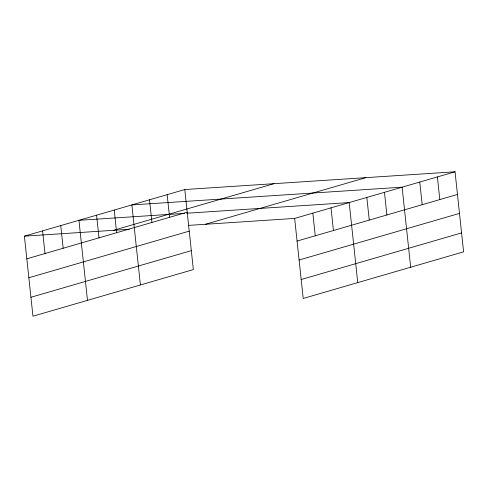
<?xml version="1.0" encoding="UTF-8"?>
<svg xmlns="http://www.w3.org/2000/svg" width="488" height="488" viewBox="0 0 488 488"><rect width="100%" height="100%" fill="white"/><g stroke="black" fill="none" stroke-linecap="round" stroke-linejoin="round"><path stroke-width="0.73" d="M184.793 189.539L193.346 269.583L32.952 316.206L24.4 236.161L184.793 189.539L455.048 171.794L463.6 251.839L303.207 298.461L294.654 218.417L455.048 171.794M113.582 230.305L273.975 183.683M26.822 258.817L187.215 212.195M205.472 224.273L365.86 177.65M28.847 277.757L189.24 231.129M30.933 297.265L191.32 250.643M297.076 241.072L457.47 194.45M299.095 260.012L459.489 213.39M301.181 279.52L461.575 232.898M184.549 213.378L78.934 220.314L87.486 300.352M186.794 213.232L349.188 202.569L357.741 282.607M24.4 236.161L129.271 229.275M188.289 225.401L294.654 218.417M437.4 176.924L439.822 199.58M419.759 182.054L422.181 204.704M410.67 267.223L402.118 187.179L131.864 204.923L140.416 284.968M384.471 192.309L386.892 214.964M366.83 197.439L369.251 220.094M331.01 207.851L333.432 230.507M312.832 213.134L315.254 235.789M167.152 194.669L169.568 217.325M149.505 199.799L151.927 222.449M114.222 210.054L116.638 232.709M96.575 215.184L98.997 237.839M60.756 225.596L63.178 248.252M42.578 230.879L45 253.534"/></g></svg>
